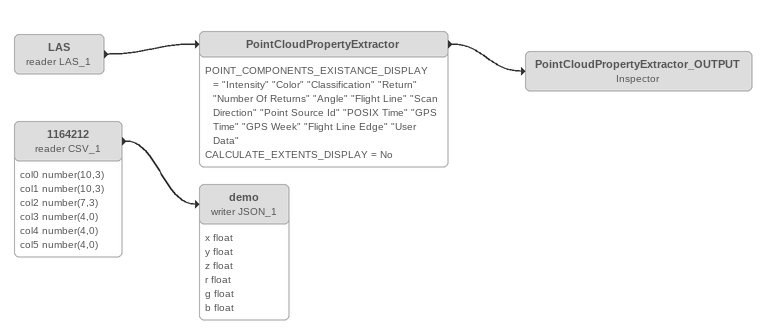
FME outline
LAS (reader LAS_1) [off]
    -> PointCloudPropertyExtractor
PointCloudPropertyExtractor [off]
    POINT_COMPONENTS_EXISTANCE_DISPLAY = "Intensity" "Color" "Classification" "Return" "Number Of Returns" "Angle" "Flight Line" "Scan Direction" "Point Source Id" "POSIX Time" "GPS Time" "GPS Week" "Flight Line Edge" "User Data"
    CALCULATE_EXTENTS_DISPLAY = No
    -> PointCloudPropertyExtractor_OUTPUT
PointCloudPropertyExtractor_OUTPUT: Inspector [off]
1164212 (reader CSV_1) [off]
    attributes: col0 number(10,3), col1 number(10,3), col2 number(7,3), col3 number(4,0), col4 number(4,0), col5 number(4,0)
    -> demo (writer JSON_1)
demo (writer JSON_1) [off]
    attributes: x float, y float, z float, r float, g float, b float
